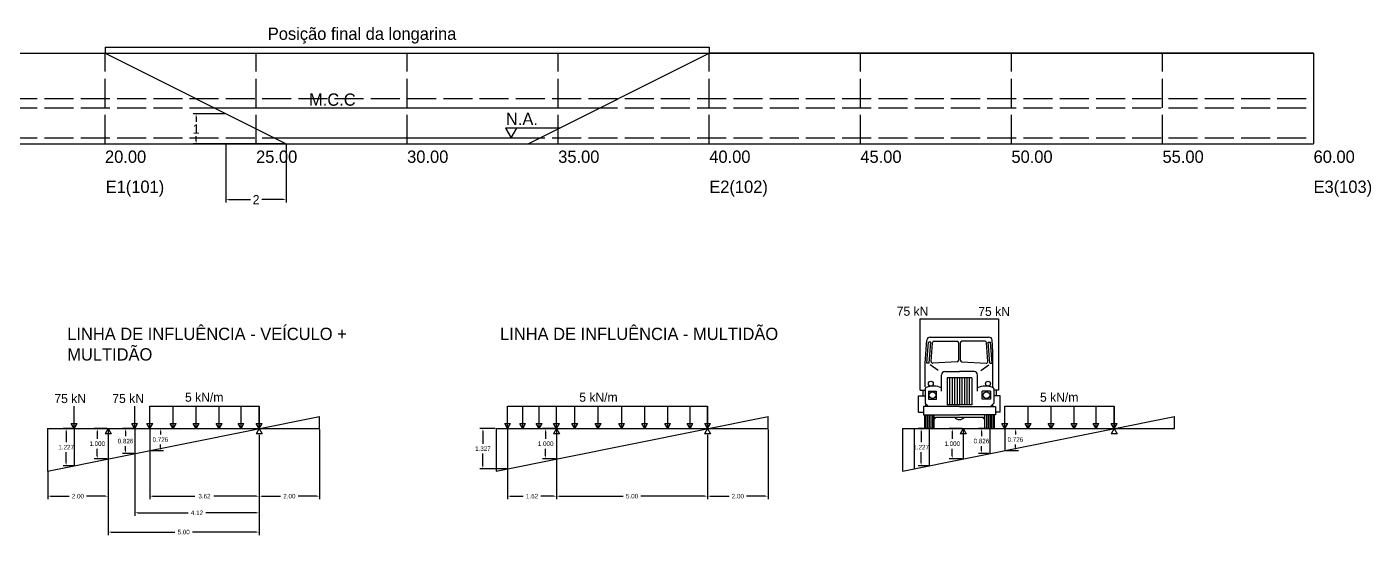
# Model space of a CAD drawing. Header units: metres. Extents: x 248.2 to 317, y 135.1 to 155.7.
# Drawn here: x 272.5 to 316.99, y 138.87 to 155.69 of the extents above; entities that cross this region are included whole.
import ezdxf

# ---------------------------------------------------------------- set-up
doc = ezdxf.new("R2010")
doc.units = ezdxf.units.M
doc.header["$LTSCALE"] = 0.001
doc.linetypes.add('ACAD_ISO02W100', pattern=[15, 12, -3])
for name, color, linetype in [('carro', 9, 'Continuous'), ('COTAS', 30, 'Continuous'), ('LI', 1, 'Continuous'), ('LINHA TRACEJADA', 8, 'ACAD_ISO02W100'), ('M.C.C', 5, 'Continuous'), ('NÍVRL D´ÁGUA', 4, 'Continuous'), ('P.F.L.', 1, 'Continuous'), ('TEXTO', 6, 'Continuous'), ('TRAÇADO', 6, 'Continuous')]:
    doc.layers.add(name, color=color, linetype=linetype)
doc.styles.add('Annotative', font='txt')
doc.dimstyles.new('Annotative', dxfattribs={"dimtxt": 0.15, "dimasz": 0.1, "dimexe": 0.1, "dimexo": 0.03, "dimgap": 0.09, "dimtad": 0, "dimtih": 1, "dimtoh": 1, "dimdec": 3, "dimzin": 0, "dimdsep": 46, "dimtxsty": 'Standard', "dimcen": 0.09, "dimadec": 0, "dimazin": 0, "dimtfac": 1, "dimtdec": 3, "dimtofl": 0, "dimtmove": 0, "dimatfit": 3, "dimfxl": 1, "dimtolj": 1, "dimtzin": 0, "dimarcsym": 1})

# ---------------------------------------------------------------- blocks, each defined once
blk = doc.blocks.new('*D5')
at = {"layer": 'COTAS', "color": 0, "lineweight": -2, "ltscale": 80, "transparency": 16777216}
for p, q in [((279.081, 151.784), (279.081, 149.872)), ((281.081, 151.784), (281.081, 149.872)), ((279.181, 149.972), (279.891, 149.972)), ((280.981, 149.972), (280.271, 149.972))]:
    blk.add_line(p, q, dxfattribs=at)
at = {"layer": 'COTAS', "color": 0, "ltscale": 80, "transparency": 16777216}
for points in [[(279.181, 149.989), (279.181, 149.956), (279.081, 149.972)], [(280.981, 149.989), (280.981, 149.956), (281.081, 149.972)]]:
    blk.add_solid(points, dxfattribs=at)
at = {"layer": 'Defpoints', "color": 0, "ltscale": 80, "transparency": 16777216}
for p in [(279.081, 151.814), (281.081, 151.814), (281.081, 149.972)]:
    blk.add_point(p, dxfattribs=at)
at = {"layer": 'COTAS', "color": 0, "ltscale": 80, "transparency": 16777216, "insert": (280.081, 149.972), "char_height": 0.3, "attachment_point": 5}
blk.add_mtext('\\A1;2', dxfattribs=at)
blk = doc.blocks.new('*D6')
at = {"layer": 'COTAS', "color": 0, "lineweight": -2, "ltscale": 80, "transparency": 16777216}
for p, q in [((279.051, 152.814), (277.996, 152.814)), ((278.096, 152.714), (278.096, 152.55)), ((281.051, 151.814), (277.996, 151.814)), ((278.096, 151.914), (278.096, 152.07))]:
    blk.add_line(p, q, dxfattribs=at)
at = {"layer": 'COTAS', "color": 0, "ltscale": 80, "transparency": 16777216}
for points in [[(278.079, 152.714), (278.112, 152.714), (278.096, 152.814)], [(278.079, 151.914), (278.112, 151.914), (278.096, 151.814)]]:
    blk.add_solid(points, dxfattribs=at)
at = {"layer": 'Defpoints', "color": 0, "ltscale": 80, "transparency": 16777216}
for p in [(279.081, 152.814), (278.096, 151.814), (281.081, 151.814)]:
    blk.add_point(p, dxfattribs=at)
at = {"layer": 'COTAS', "color": 0, "ltscale": 80, "transparency": 16777216, "insert": (278.096, 152.31), "char_height": 0.3, "attachment_point": 5}
blk.add_mtext('\\A1;1', dxfattribs=at)
blk = doc.blocks.new('*D36')
at = {"layer": 'COTAS', "color": 0, "lineweight": -2, "ltscale": 80, "transparency": 16777216}
for p, q in [((274.033, 142.397), (273.694, 142.397)), ((273.794, 142.297), (273.794, 141.948)), ((273.794, 141.27), (273.794, 141.618)), ((274.033, 141.17), (273.694, 141.17))]:
    blk.add_line(p, q, dxfattribs=at)
at = {"layer": 'COTAS', "color": 0, "ltscale": 80, "transparency": 16777216}
for points in [[(273.777, 142.297), (273.811, 142.297), (273.794, 142.397)], [(273.777, 141.27), (273.811, 141.27), (273.794, 141.17)]]:
    blk.add_solid(points, dxfattribs=at)
at = {"layer": 'Defpoints', "color": 0, "ltscale": 80, "transparency": 16777216}
for p in [(274.063, 142.397), (273.794, 141.17), (274.063, 141.17)]:
    blk.add_point(p, dxfattribs=at)
at = {"layer": 'COTAS', "color": 0, "ltscale": 80, "transparency": 16777216, "insert": (273.794, 141.783), "char_height": 0.15, "attachment_point": 5}
blk.add_mtext('\\A1;1.227', dxfattribs=at)
blk = doc.blocks.new('*D37')
at = {"layer": 'COTAS', "color": 0, "lineweight": -2, "ltscale": 80, "transparency": 16777216}
for p, q in [((276.033, 142.397), (275.661, 142.397)), ((275.761, 142.297), (275.761, 142.149)), ((276.033, 141.57), (275.661, 141.57)), ((275.761, 141.67), (275.761, 141.819))]:
    blk.add_line(p, q, dxfattribs=at)
at = {"layer": 'COTAS', "color": 0, "ltscale": 80, "transparency": 16777216}
for points in [[(275.744, 142.297), (275.777, 142.297), (275.761, 142.397)], [(275.744, 141.67), (275.777, 141.67), (275.761, 141.57)]]:
    blk.add_solid(points, dxfattribs=at)
at = {"layer": 'Defpoints', "color": 0, "ltscale": 80, "transparency": 16777216}
for p in [(276.063, 142.397), (275.761, 141.57), (276.063, 141.57)]:
    blk.add_point(p, dxfattribs=at)
at = {"layer": 'COTAS', "color": 0, "ltscale": 80, "transparency": 16777216, "insert": (275.761, 141.984), "char_height": 0.15, "attachment_point": 5}
blk.add_mtext('\\A1;0.826', dxfattribs=at)
blk = doc.blocks.new('*D38')
at = {"layer": 'COTAS', "color": 0, "lineweight": -2, "ltscale": 80, "transparency": 16777216}
for p, q in [((275.153, 142.397), (274.723, 142.397)), ((274.823, 142.297), (274.823, 142.062)), ((274.823, 141.497), (274.823, 141.732)), ((275.153, 141.397), (274.723, 141.397))]:
    blk.add_line(p, q, dxfattribs=at)
at = {"layer": 'COTAS', "color": 0, "ltscale": 80, "transparency": 16777216}
for points in [[(274.806, 142.297), (274.84, 142.297), (274.823, 142.397)], [(274.806, 141.497), (274.84, 141.497), (274.823, 141.397)]]:
    blk.add_solid(points, dxfattribs=at)
at = {"layer": 'Defpoints', "color": 0, "ltscale": 80, "transparency": 16777216}
for p in [(275.183, 142.397), (274.823, 141.397), (275.183, 141.397)]:
    blk.add_point(p, dxfattribs=at)
at = {"layer": 'COTAS', "color": 0, "ltscale": 80, "transparency": 16777216, "insert": (274.823, 141.897), "char_height": 0.15, "attachment_point": 5}
blk.add_mtext('\\A1;1.000', dxfattribs=at)
blk = doc.blocks.new('*D39')
at = {"layer": 'COTAS', "color": 0, "lineweight": -2, "ltscale": 80, "transparency": 16777216}
for p, q in [((276.593, 142.397), (277.014, 142.397)), ((276.914, 142.297), (276.914, 142.199)), ((276.593, 141.671), (277.014, 141.671)), ((276.914, 141.771), (276.914, 141.869))]:
    blk.add_line(p, q, dxfattribs=at)
at = {"layer": 'COTAS', "color": 0, "ltscale": 80, "transparency": 16777216}
for points in [[(276.897, 142.297), (276.93, 142.297), (276.914, 142.397)], [(276.897, 141.771), (276.93, 141.771), (276.914, 141.671)]]:
    blk.add_solid(points, dxfattribs=at)
at = {"layer": 'Defpoints', "color": 0, "ltscale": 80, "transparency": 16777216}
for p in [(276.563, 142.397), (276.563, 141.671), (276.914, 141.671)]:
    blk.add_point(p, dxfattribs=at)
at = {"layer": 'COTAS', "color": 0, "ltscale": 80, "transparency": 16777216, "insert": (276.914, 142.034), "char_height": 0.15, "attachment_point": 5}
blk.add_mtext('\\A1;0.726', dxfattribs=at)
blk = doc.blocks.new('*D40')
at = {"layer": 'COTAS', "color": 0, "lineweight": -2, "ltscale": 80, "transparency": 16777216}
for p, q in [((289.995, 142.397), (289.565, 142.397)), ((289.665, 142.297), (289.665, 142.062)), ((289.665, 141.497), (289.665, 141.732)), ((289.995, 141.397), (289.565, 141.397))]:
    blk.add_line(p, q, dxfattribs=at)
at = {"layer": 'COTAS', "color": 0, "ltscale": 80, "transparency": 16777216}
for points in [[(289.649, 142.297), (289.682, 142.297), (289.665, 142.397)], [(289.649, 141.497), (289.682, 141.497), (289.665, 141.397)]]:
    blk.add_solid(points, dxfattribs=at)
at = {"layer": 'Defpoints', "color": 0, "ltscale": 80, "transparency": 16777216}
for p in [(290.025, 142.397), (289.665, 141.397), (290.025, 141.397)]:
    blk.add_point(p, dxfattribs=at)
at = {"layer": 'COTAS', "color": 0, "ltscale": 80, "transparency": 16777216, "insert": (289.665, 141.897), "char_height": 0.15, "attachment_point": 5}
blk.add_mtext('\\A1;1.000', dxfattribs=at)
blk = doc.blocks.new('*D41')
at = {"layer": 'COTAS', "color": 0, "lineweight": -2, "ltscale": 80, "transparency": 16777216}
for p, q in [((287.995, 142.397), (287.488, 142.397)), ((287.588, 142.297), (287.588, 141.898)), ((287.588, 141.17), (287.588, 141.568)), ((288.375, 141.07), (287.488, 141.07))]:
    blk.add_line(p, q, dxfattribs=at)
at = {"layer": 'COTAS', "color": 0, "ltscale": 80, "transparency": 16777216}
for points in [[(287.571, 142.297), (287.605, 142.297), (287.588, 142.397)], [(287.571, 141.17), (287.605, 141.17), (287.588, 141.07)]]:
    blk.add_solid(points, dxfattribs=at)
at = {"layer": 'Defpoints', "color": 0, "ltscale": 80, "transparency": 16777216}
for p in [(288.025, 142.397), (287.588, 141.07), (288.405, 141.07)]:
    blk.add_point(p, dxfattribs=at)
at = {"layer": 'COTAS', "color": 0, "ltscale": 80, "transparency": 16777216, "insert": (287.588, 141.733), "char_height": 0.15, "attachment_point": 5}
blk.add_mtext('\\A1;1.327', dxfattribs=at)
blk = doc.blocks.new('*D42')
at = {"layer": 'COTAS', "color": 0, "lineweight": -2, "ltscale": 80, "transparency": 16777216}
for p, q in [((302.331, 142.397), (301.992, 142.397)), ((302.092, 142.297), (302.092, 141.948)), ((302.092, 141.27), (302.092, 141.618)), ((302.331, 141.17), (301.992, 141.17))]:
    blk.add_line(p, q, dxfattribs=at)
at = {"layer": 'COTAS', "color": 0, "ltscale": 80, "transparency": 16777216}
for points in [[(302.075, 142.297), (302.108, 142.297), (302.092, 142.397)], [(302.075, 141.27), (302.108, 141.27), (302.092, 141.17)]]:
    blk.add_solid(points, dxfattribs=at)
at = {"layer": 'Defpoints', "color": 0, "ltscale": 80, "transparency": 16777216}
for p in [(302.361, 142.397), (302.092, 141.17), (302.361, 141.17)]:
    blk.add_point(p, dxfattribs=at)
at = {"layer": 'COTAS', "color": 0, "ltscale": 80, "transparency": 16777216, "insert": (302.092, 141.783), "char_height": 0.15, "attachment_point": 5}
blk.add_mtext('\\A1;1.227', dxfattribs=at)
blk = doc.blocks.new('*D43')
at = {"layer": 'COTAS', "color": 0, "lineweight": -2, "ltscale": 80, "transparency": 16777216}
for p, q in [((304.331, 142.397), (303.987, 142.397)), ((304.087, 142.297), (304.087, 142.149)), ((304.331, 141.57), (303.987, 141.57)), ((304.087, 141.67), (304.087, 141.819))]:
    blk.add_line(p, q, dxfattribs=at)
at = {"layer": 'COTAS', "color": 0, "ltscale": 80, "transparency": 16777216}
for points in [[(304.071, 142.297), (304.104, 142.297), (304.087, 142.397)], [(304.071, 141.67), (304.104, 141.67), (304.087, 141.57)]]:
    blk.add_solid(points, dxfattribs=at)
at = {"layer": 'Defpoints', "color": 0, "ltscale": 80, "transparency": 16777216}
for p in [(304.361, 142.397), (304.087, 141.57), (304.361, 141.57)]:
    blk.add_point(p, dxfattribs=at)
at = {"layer": 'COTAS', "color": 0, "ltscale": 80, "transparency": 16777216, "insert": (304.087, 141.984), "char_height": 0.15, "attachment_point": 5}
blk.add_mtext('\\A1;0.826', dxfattribs=at)
blk = doc.blocks.new('*D44')
at = {"layer": 'COTAS', "color": 0, "lineweight": -2, "ltscale": 80, "transparency": 16777216}
for p, q in [((303.451, 142.397), (303.021, 142.397)), ((303.121, 142.297), (303.121, 142.062)), ((303.121, 141.497), (303.121, 141.732)), ((303.451, 141.397), (303.021, 141.397))]:
    blk.add_line(p, q, dxfattribs=at)
at = {"layer": 'COTAS', "color": 0, "ltscale": 80, "transparency": 16777216}
for points in [[(303.104, 142.297), (303.137, 142.297), (303.121, 142.397)], [(303.104, 141.497), (303.137, 141.497), (303.121, 141.397)]]:
    blk.add_solid(points, dxfattribs=at)
at = {"layer": 'Defpoints', "color": 0, "ltscale": 80, "transparency": 16777216}
for p in [(303.481, 142.397), (303.121, 141.397), (303.481, 141.397)]:
    blk.add_point(p, dxfattribs=at)
at = {"layer": 'COTAS', "color": 0, "ltscale": 80, "transparency": 16777216, "insert": (303.121, 141.897), "char_height": 0.15, "attachment_point": 5}
blk.add_mtext('\\A1;1.000', dxfattribs=at)
blk = doc.blocks.new('*D45')
at = {"layer": 'COTAS', "color": 0, "lineweight": -2, "ltscale": 80, "transparency": 16777216}
for p, q in [((304.891, 142.397), (305.312, 142.397)), ((305.212, 142.297), (305.212, 142.199)), ((304.891, 141.671), (305.312, 141.671)), ((305.212, 141.771), (305.212, 141.869))]:
    blk.add_line(p, q, dxfattribs=at)
at = {"layer": 'COTAS', "color": 0, "ltscale": 80, "transparency": 16777216}
for points in [[(305.195, 142.297), (305.228, 142.297), (305.212, 142.397)], [(305.195, 141.771), (305.228, 141.771), (305.212, 141.671)]]:
    blk.add_solid(points, dxfattribs=at)
at = {"layer": 'Defpoints', "color": 0, "ltscale": 80, "transparency": 16777216}
for p in [(304.861, 142.397), (304.861, 141.671), (305.212, 141.671)]:
    blk.add_point(p, dxfattribs=at)
at = {"layer": 'COTAS', "color": 0, "ltscale": 80, "transparency": 16777216, "insert": (305.212, 142.034), "char_height": 0.15, "attachment_point": 5}
blk.add_mtext('\\A1;0.726', dxfattribs=at)
blk = doc.blocks.new('*D46')
at = {"layer": 'COTAS', "color": 0, "lineweight": -2, "ltscale": 80, "transparency": 16777216}
for p, q in [((275.183, 141.367), (275.183, 140.061)), ((273.183, 140.963), (273.183, 140.061)), ((273.283, 140.161), (273.893, 140.161)), ((275.083, 140.161), (274.473, 140.161))]:
    blk.add_line(p, q, dxfattribs=at)
at = {"layer": 'COTAS', "color": 0, "ltscale": 80, "transparency": 16777216}
for points in [[(273.283, 140.178), (273.283, 140.144), (273.183, 140.161)], [(275.083, 140.178), (275.083, 140.144), (275.183, 140.161)]]:
    blk.add_solid(points, dxfattribs=at)
at = {"layer": 'Defpoints', "color": 0, "ltscale": 80, "transparency": 16777216}
for p in [(275.183, 141.397), (273.183, 140.993), (275.183, 140.161)]:
    blk.add_point(p, dxfattribs=at)
at = {"layer": 'COTAS', "color": 0, "ltscale": 80, "transparency": 16777216, "insert": (274.183, 140.161), "char_height": 0.15, "attachment_point": 5}
blk.add_mtext('\\A1;2.00', dxfattribs=at)
blk = doc.blocks.new('*D47')
at = {"layer": 'COTAS', "color": 0, "lineweight": -2, "ltscale": 80, "transparency": 16777216}
for p, q in [((280.183, 142.194), (280.183, 140.061)), ((276.563, 141.641), (276.563, 140.061)), ((276.663, 140.161), (278.058, 140.161)), ((280.083, 140.161), (278.688, 140.161))]:
    blk.add_line(p, q, dxfattribs=at)
at = {"layer": 'COTAS', "color": 0, "ltscale": 80, "transparency": 16777216}
for points in [[(276.663, 140.178), (276.663, 140.144), (276.563, 140.161)], [(280.083, 140.178), (280.083, 140.144), (280.183, 140.161)]]:
    blk.add_solid(points, dxfattribs=at)
at = {"layer": 'Defpoints', "color": 0, "ltscale": 80, "transparency": 16777216}
for p in [(280.183, 142.224), (276.563, 141.671), (280.183, 140.161)]:
    blk.add_point(p, dxfattribs=at)
at = {"layer": 'COTAS', "color": 0, "ltscale": 80, "transparency": 16777216, "insert": (278.373, 140.161), "char_height": 0.15, "attachment_point": 5}
blk.add_mtext('\\A1;3.62', dxfattribs=at)
blk = doc.blocks.new('*D48')
at = {"layer": 'COTAS', "color": 0, "lineweight": -2, "ltscale": 80, "transparency": 16777216}
for p, q in [((280.183, 142.194), (280.183, 140.061)), ((282.183, 142.367), (282.183, 140.061)), ((280.283, 140.161), (280.893, 140.161)), ((282.083, 140.161), (281.473, 140.161))]:
    blk.add_line(p, q, dxfattribs=at)
at = {"layer": 'COTAS', "color": 0, "ltscale": 80, "transparency": 16777216}
for points in [[(280.283, 140.178), (280.283, 140.144), (280.183, 140.161)], [(282.083, 140.178), (282.083, 140.144), (282.183, 140.161)]]:
    blk.add_solid(points, dxfattribs=at)
at = {"layer": 'Defpoints', "color": 0, "ltscale": 80, "transparency": 16777216}
for p in [(282.183, 142.397), (280.183, 142.224), (282.183, 140.161)]:
    blk.add_point(p, dxfattribs=at)
at = {"layer": 'COTAS', "color": 0, "ltscale": 80, "transparency": 16777216, "insert": (281.183, 140.161), "char_height": 0.15, "attachment_point": 5}
blk.add_mtext('\\A1;2.00', dxfattribs=at)
blk = doc.blocks.new('*D49')
at = {"layer": 'COTAS', "color": 0, "lineweight": -2, "ltscale": 80, "transparency": 16777216}
for p, q in [((288.405, 141.04), (288.405, 140.061)), ((290.025, 141.367), (290.025, 140.061)), ((288.505, 140.161), (288.925, 140.161)), ((289.925, 140.161), (289.505, 140.161))]:
    blk.add_line(p, q, dxfattribs=at)
at = {"layer": 'COTAS', "color": 0, "ltscale": 80, "transparency": 16777216}
for points in [[(288.505, 140.178), (288.505, 140.144), (288.405, 140.161)], [(289.925, 140.178), (289.925, 140.144), (290.025, 140.161)]]:
    blk.add_solid(points, dxfattribs=at)
at = {"layer": 'Defpoints', "color": 0, "ltscale": 80, "transparency": 16777216}
for p in [(288.405, 141.07), (290.025, 141.397), (290.025, 140.161)]:
    blk.add_point(p, dxfattribs=at)
at = {"layer": 'COTAS', "color": 0, "ltscale": 80, "transparency": 16777216, "insert": (289.215, 140.161), "char_height": 0.15, "attachment_point": 5}
blk.add_mtext('\\A1;1.62', dxfattribs=at)
blk = doc.blocks.new('*D50')
at = {"layer": 'COTAS', "color": 0, "lineweight": -2, "ltscale": 80, "transparency": 16777216}
for p, q in [((295.025, 142.194), (295.025, 140.061)), ((290.025, 141.367), (290.025, 140.061)), ((290.125, 140.161), (292.235, 140.161)), ((294.925, 140.161), (292.815, 140.161))]:
    blk.add_line(p, q, dxfattribs=at)
at = {"layer": 'COTAS', "color": 0, "ltscale": 80, "transparency": 16777216}
for points in [[(290.125, 140.178), (290.125, 140.144), (290.025, 140.161)], [(294.925, 140.178), (294.925, 140.144), (295.025, 140.161)]]:
    blk.add_solid(points, dxfattribs=at)
at = {"layer": 'Defpoints', "color": 0, "ltscale": 80, "transparency": 16777216}
for p in [(295.025, 142.224), (290.025, 141.397), (295.025, 140.161)]:
    blk.add_point(p, dxfattribs=at)
at = {"layer": 'COTAS', "color": 0, "ltscale": 80, "transparency": 16777216, "insert": (292.525, 140.161), "char_height": 0.15, "attachment_point": 5}
blk.add_mtext('\\A1;5.00', dxfattribs=at)
blk = doc.blocks.new('*D51')
at = {"layer": 'COTAS', "color": 0, "lineweight": -2, "ltscale": 80, "transparency": 16777216}
for p, q in [((295.025, 142.194), (295.025, 140.061)), ((297.025, 142.367), (297.025, 140.061)), ((295.125, 140.161), (295.735, 140.161)), ((296.925, 140.161), (296.315, 140.161))]:
    blk.add_line(p, q, dxfattribs=at)
at = {"layer": 'COTAS', "color": 0, "ltscale": 80, "transparency": 16777216}
for points in [[(295.125, 140.178), (295.125, 140.144), (295.025, 140.161)], [(296.925, 140.178), (296.925, 140.144), (297.025, 140.161)]]:
    blk.add_solid(points, dxfattribs=at)
at = {"layer": 'Defpoints', "color": 0, "ltscale": 80, "transparency": 16777216}
for p in [(297.025, 142.397), (295.025, 142.224), (297.025, 140.161)]:
    blk.add_point(p, dxfattribs=at)
at = {"layer": 'COTAS', "color": 0, "ltscale": 80, "transparency": 16777216, "insert": (296.025, 140.161), "char_height": 0.15, "attachment_point": 5}
blk.add_mtext('\\A1;2.00', dxfattribs=at)
blk = doc.blocks.new('*D52')
at = {"layer": 'COTAS', "color": 0, "lineweight": -2, "ltscale": 80, "transparency": 16777216}
for p, q in [((276.063, 142.367), (276.063, 139.512)), ((280.183, 142.194), (280.183, 139.512)), ((276.163, 139.612), (277.833, 139.612)), ((280.083, 139.612), (278.413, 139.612))]:
    blk.add_line(p, q, dxfattribs=at)
at = {"layer": 'COTAS', "color": 0, "ltscale": 80, "transparency": 16777216}
for points in [[(276.163, 139.628), (276.163, 139.595), (276.063, 139.612)], [(280.083, 139.628), (280.083, 139.595), (280.183, 139.612)]]:
    blk.add_solid(points, dxfattribs=at)
at = {"layer": 'Defpoints', "color": 0, "ltscale": 80, "transparency": 16777216}
for p in [(276.063, 142.397), (280.183, 142.224), (276.063, 139.612)]:
    blk.add_point(p, dxfattribs=at)
at = {"layer": 'COTAS', "color": 0, "ltscale": 80, "transparency": 16777216, "insert": (278.123, 139.612), "char_height": 0.15, "attachment_point": 5}
blk.add_mtext('\\A1;4.12', dxfattribs=at)
blk = doc.blocks.new('*D53')
at = {"layer": 'COTAS', "color": 0, "lineweight": -2, "ltscale": 80, "transparency": 16777216}
for p, q in [((275.183, 142.194), (275.183, 138.873)), ((280.183, 142.194), (280.183, 138.873)), ((275.283, 138.973), (277.393, 138.973)), ((280.083, 138.973), (277.973, 138.973))]:
    blk.add_line(p, q, dxfattribs=at)
at = {"layer": 'COTAS', "color": 0, "ltscale": 80, "transparency": 16777216}
for points in [[(275.283, 138.99), (275.283, 138.956), (275.183, 138.973)], [(280.083, 138.99), (280.083, 138.956), (280.183, 138.973)]]:
    blk.add_solid(points, dxfattribs=at)
at = {"layer": 'Defpoints', "color": 0, "ltscale": 80, "transparency": 16777216}
for p in [(275.183, 142.224), (280.183, 142.224), (275.183, 138.973)]:
    blk.add_point(p, dxfattribs=at)
at = {"layer": 'COTAS', "color": 0, "ltscale": 80, "transparency": 16777216, "insert": (277.683, 138.973), "char_height": 0.15, "attachment_point": 5}
blk.add_mtext('\\A1;5.00', dxfattribs=at)

msp = doc.modelspace()

# ---------------------------------------------------------------- linework, layer by layer
for p, q in [((255.0806, 154.8137), (315.0806, 154.8137)), ((315.0806, 154.8137), (315.0806, 151.8137)), ((255.0806, 151.8137), (315.0806, 151.8137))]:
    msp.add_line(p, q)
at = {"ltscale": 80}
for p, q in [((274.0629, 142.3968), (274.0629, 143.1346)), ((276.0629, 142.3968), (276.0629, 143.1346)), ((276.5629, 143.1346), (280.1829, 143.1346)), ((276.5629, 142.3968), (276.5629, 143.1346)), ((277.3388, 142.3968), (277.3388, 143.1346)), ((278.0996, 142.3968), (278.0996, 143.1346)), ((278.8571, 142.3968), (278.8571, 143.1346)), ((279.5827, 142.3968), (279.5827, 143.1346)), ((280.1829, 142.3968), (280.1829, 143.1346)), ((288.4053, 143.1346), (295.0253, 143.1346)), ((288.4053, 142.3968), (288.4053, 143.1346)), ((288.9053, 142.3968), (288.9053, 143.1346)), ((289.4491, 142.3968), (289.4491, 143.1346)), ((290.0253, 142.3968), (290.0253, 143.1346)), ((290.6318, 142.3968), (290.6318, 143.1346)), ((291.4053, 142.3968), (291.4053, 143.1346)), ((292.1812, 142.3968), (292.1812, 143.1346)), ((292.942, 142.3968), (292.942, 143.1346)), ((293.705, 142.3968), (293.705, 143.1346)), ((294.444, 142.3968), (294.444, 143.1346)), ((295.0253, 142.3968), (295.0253, 143.1346)), ((304.8608, 143.1346), (308.4808, 143.1346)), ((304.8608, 142.3968), (304.8608, 143.1346)), ((305.6367, 142.3968), (305.6367, 143.1346)), ((306.3974, 142.3968), (306.3974, 143.1346)), ((307.155, 142.3968), (307.155, 143.1346)), ((307.8806, 142.3968), (307.8806, 143.1346)), ((308.4808, 142.3968), (308.4808, 143.1346)), ((274.0629, 142.3968), (273.966, 142.5646)), ((273.966, 142.5646), (274.1598, 142.5646)), ((274.0629, 142.3968), (274.1598, 142.5646)), ((276.0629, 142.3968), (275.966, 142.5646)), ((275.966, 142.5646), (276.1598, 142.5646)), ((276.0629, 142.3968), (276.1598, 142.5646)), ((276.5629, 142.3968), (276.466, 142.5646)), ((276.466, 142.5646), (276.6598, 142.5646)), ((276.5629, 142.3968), (276.6598, 142.5646)), ((277.3388, 142.3968), (277.2419, 142.5646)), ((277.2419, 142.5646), (277.4357, 142.5646)), ((277.3388, 142.3968), (277.4357, 142.5646)), ((278.0996, 142.3968), (278.0027, 142.5646)), ((278.0027, 142.5646), (278.1965, 142.5646)), ((278.0996, 142.3968), (278.1965, 142.5646)), ((278.8571, 142.3968), (278.7602, 142.5646)), ((278.7602, 142.5646), (278.954, 142.5646)), ((278.8571, 142.3968), (278.954, 142.5646)), ((279.5827, 142.3968), (279.4859, 142.5646)), ((279.4859, 142.5646), (279.6796, 142.5646)), ((279.5827, 142.3968), (279.6796, 142.5646)), ((280.1829, 142.3968), (280.086, 142.5646)), ((280.086, 142.5646), (280.2798, 142.5646)), ((280.1829, 142.3968), (280.2798, 142.5646)), ((288.4053, 142.3968), (288.3084, 142.5646)), ((288.3084, 142.5646), (288.5022, 142.5646)), ((288.4053, 142.3968), (288.5022, 142.5646)), ((288.9053, 142.3968), (288.8084, 142.5646)), ((288.8084, 142.5646), (289.0022, 142.5646)), ((288.9053, 142.3968), (289.0022, 142.5646)), ((289.4491, 142.3968), (289.3522, 142.5646)), ((289.3522, 142.5646), (289.546, 142.5646)), ((289.4491, 142.3968), (289.546, 142.5646)), ((290.0253, 142.3968), (289.9284, 142.5646)), ((289.9284, 142.5646), (290.1222, 142.5646)), ((290.0253, 142.3968), (290.1222, 142.5646)), ((290.6318, 142.3968), (290.5349, 142.5646)), ((290.5349, 142.5646), (290.7287, 142.5646)), ((290.6318, 142.3968), (290.7287, 142.5646)), ((291.4053, 142.3968), (291.3084, 142.5646)), ((291.3084, 142.5646), (291.5022, 142.5646)), ((291.4053, 142.3968), (291.5022, 142.5646)), ((292.1812, 142.3968), (292.0843, 142.5646)), ((292.0843, 142.5646), (292.2781, 142.5646)), ((292.1812, 142.3968), (292.2781, 142.5646)), ((292.942, 142.3968), (292.8451, 142.5646)), ((292.8451, 142.5646), (293.0389, 142.5646)), ((292.942, 142.3968), (293.0389, 142.5646)), ((293.705, 142.3968), (293.6081, 142.5646)), ((293.6081, 142.5646), (293.8019, 142.5646)), ((293.705, 142.3968), (293.8019, 142.5646)), ((294.444, 142.3968), (294.3472, 142.5646)), ((294.3472, 142.5646), (294.5409, 142.5646)), ((294.444, 142.3968), (294.5409, 142.5646)), ((295.0253, 142.3968), (294.9284, 142.5646)), ((294.9284, 142.5646), (295.1222, 142.5646)), ((295.0253, 142.3968), (295.1222, 142.5646)), ((304.8608, 142.3968), (304.7639, 142.5646)), ((304.7639, 142.5646), (304.9577, 142.5646)), ((304.8608, 142.3968), (304.9577, 142.5646)), ((305.6367, 142.3968), (305.5398, 142.5646)), ((305.5398, 142.5646), (305.7336, 142.5646)), ((305.6367, 142.3968), (305.7336, 142.5646)), ((306.3974, 142.3968), (306.3005, 142.5646)), ((306.3005, 142.5646), (306.4943, 142.5646)), ((306.3974, 142.3968), (306.4943, 142.5646)), ((307.155, 142.3968), (307.0581, 142.5646)), ((307.0581, 142.5646), (307.2519, 142.5646)), ((307.155, 142.3968), (307.2519, 142.5646)), ((307.8806, 142.3968), (307.7837, 142.5646)), ((307.7837, 142.5646), (307.9775, 142.5646)), ((307.8806, 142.3968), (307.9775, 142.5646)), ((308.4808, 142.3968), (308.3839, 142.5646)), ((308.3839, 142.5646), (308.5777, 142.5646)), ((308.4808, 142.3968), (308.5777, 142.5646))]:
    msp.add_line(p, q, dxfattribs=at)
at = {"layer": 'carro'}
for p, q in [((302.0635, 146.0322), (304.6579, 146.0322)), ((302.0635, 143.667), (302.0635, 146.0322)), ((304.6579, 146.0322), (304.6579, 143.667)), ((302.2256, 144.5607), (302.2801, 145.3232)), ((302.2797, 144.5588), (302.3337, 145.2614)), ((302.4148, 145.2614), (302.3337, 145.2614)), ((302.3608, 144.5588), (302.4148, 145.2614)), ((302.3879, 145.4236), (304.3334, 145.4236)), ((302.4194, 144.6204), (302.4652, 145.2384)), ((302.5191, 145.2885), (303.2796, 145.2885)), ((303.3337, 145.2344), (303.3337, 144.6638)), ((303.3877, 145.2344), (303.3877, 144.6638)), ((304.2023, 145.2885), (303.4418, 145.2885)), ((304.302, 144.6204), (304.2562, 145.2384)), ((304.3065, 145.2614), (304.3876, 145.2614)), ((304.3606, 144.5588), (304.3065, 145.2614)), ((304.4417, 144.5588), (304.3876, 145.2614)), ((304.4687, 144.9391), (304.4413, 145.3232)), ((303.2828, 144.6099), (302.4764, 144.5624)), ((303.4386, 144.6099), (304.2449, 144.5624)), ((304.4687, 143.7751), (304.4687, 144.9391)), ((302.2256, 143.7751), (302.2256, 144.5607)), ((302.3608, 144.5588), (302.2797, 144.5588)), ((302.658, 144.3156), (302.3878, 144.5047)), ((302.7661, 143.64), (302.7661, 144.1804)), ((302.8742, 144.2885), (303.3607, 144.2885)), ((303.8471, 144.2885), (303.3607, 144.2885)), ((303.9552, 143.64), (303.9552, 144.1804)), ((304.0633, 144.3156), (304.3336, 144.5047)), ((304.3606, 144.5588), (304.4417, 144.5588)), ((302.2256, 143.7097), (302.2256, 143.2346)), ((303.766, 144.0723), (302.9553, 144.0723)), ((302.9553, 144.0723), (302.9553, 143.1805)), ((303.0364, 144.0723), (303.0364, 143.1805)), ((303.1175, 144.0723), (303.1175, 143.1805)), ((303.1985, 144.0723), (303.1985, 143.1805)), ((303.2796, 144.0723), (303.2796, 143.1805)), ((303.3607, 144.0723), (303.3607, 143.1805)), ((303.4418, 144.0723), (303.4418, 143.1805)), ((303.5228, 144.0723), (303.5228, 143.1805)), ((303.6039, 144.0723), (303.6039, 143.1805)), ((303.685, 144.0723), (303.685, 143.1805)), ((303.766, 144.0723), (303.766, 143.1805)), ((304.4957, 143.7097), (304.4957, 143.2346)), ((302.0094, 143.4778), (302.2256, 143.4778)), ((302.0094, 142.9373), (302.0094, 143.4778)), ((302.0635, 143.667), (302.2256, 143.667)), ((302.1446, 143.667), (302.1446, 143.4778)), ((302.3337, 143.64), (302.604, 143.64)), ((302.3337, 143.64), (302.3337, 143.3697)), ((302.3337, 143.3697), (302.604, 143.3697)), ((302.604, 143.3697), (302.604, 143.64)), ((304.1174, 143.3697), (304.1174, 143.64)), ((304.3876, 143.64), (304.1174, 143.64)), ((304.3876, 143.3697), (304.1174, 143.3697)), ((304.3876, 143.64), (304.3876, 143.3697)), ((304.6579, 143.667), (304.4957, 143.667)), ((304.7119, 143.4778), (304.4957, 143.4778)), ((304.5768, 143.667), (304.5768, 143.4778)), ((304.7119, 142.9373), (304.7119, 143.4778)), ((302.0094, 142.9373), (302.1716, 142.9373)), ((303.3607, 143.1265), (302.1716, 143.1265)), ((302.1716, 143.1265), (302.1716, 142.8562)), ((302.1716, 142.8562), (303.3607, 142.8562)), ((302.1982, 142.8562), (302.1982, 142.3968)), ((302.3337, 143.1265), (302.2256, 143.2346)), ((302.2527, 143.1265), (302.2527, 143.1957)), ((302.2527, 142.8292), (302.2527, 142.4238)), ((302.3067, 142.8292), (302.3067, 142.4238)), ((302.3608, 142.8292), (302.3608, 142.4238)), ((302.4148, 142.8292), (302.4148, 142.4238)), ((302.4689, 142.8292), (302.4689, 142.4238)), ((302.5229, 142.3968), (302.5229, 142.8562)), ((303.766, 143.1805), (302.9553, 143.1805)), ((303.3607, 143.1265), (304.5498, 143.1265)), ((304.5498, 142.8562), (303.3607, 142.8562)), ((304.2519, 142.8283), (304.2519, 142.423)), ((304.3063, 142.8283), (304.3063, 142.423)), ((304.3608, 142.8283), (304.3608, 142.423)), ((304.3876, 143.1265), (304.4957, 143.2346)), ((304.4148, 142.8283), (304.4148, 142.423)), ((304.4687, 143.1265), (304.4687, 143.1957)), ((304.4689, 142.8283), (304.4689, 142.423)), ((304.5498, 143.1265), (304.5498, 142.8562)), ((304.7119, 142.9373), (304.5498, 142.9373)), ((304.6579, 142.9373), (304.5498, 142.9373)), ((302.5229, 142.6941), (302.577, 142.7752)), ((302.577, 142.7752), (304.1444, 142.7752)), ((304.1984, 142.6941), (304.1444, 142.7752))]:
    msp.add_line(p, q, dxfattribs=at)
at = {"layer": 'carro', "ltscale": 80}
for p, q in [((304.1984, 142.3968), (304.1984, 142.8562)), ((304.5231, 142.3968), (304.5231, 142.8562)), ((302.5229, 142.3968), (302.1982, 142.3968)), ((302.2527, 142.3968), (302.5229, 142.3968)), ((304.1984, 142.3968), (304.5231, 142.3968))]:
    msp.add_line(p, q, dxfattribs=at)
at = {"layer": 'carro'}
for centre, radius in [((302.4148, 143.8832), 0.0811), ((304.3065, 143.8832), 0.0811), ((302.4689, 143.5048), 0.1081), ((304.2525, 143.5048), 0.1081)]:
    msp.add_circle(centre, radius, dxfattribs=at)
for centre, radius, start, end in [((302.3879, 145.3155), 0.1081, 90, 175.91438), ((302.5191, 145.2344), 0.054, 90, 175.76361), ((303.2796, 145.2344), 0.054, 0, 90), ((303.4418, 145.2344), 0.054, 90, 180), ((304.2023, 145.2344), 0.054, 4.23639, 90), ((304.3334, 145.3155), 0.1081, 4.08562, 90), ((302.4733, 144.6164), 0.054, 175.76361, 273.36646), ((303.2796, 144.6638), 0.054, 273.36646, 0), ((303.4418, 144.6638), 0.054, 180, 266.63354), ((304.2481, 144.6164), 0.054, 266.63354, 4.23639), ((302.8742, 144.1804), 0.1081, 90, 180), ((303.8471, 144.1804), 0.1081, 0, 90), ((302.2797, 143.7097), 0.054, 107.96949, 180), ((302.4978, 143.1109), 0.6914, 67.16365, 109.85324), ((304.2235, 143.1109), 0.6914, 70.14676, 112.83635), ((304.4417, 143.7097), 0.054, 0, 72.03051), ((303.3607, 142.9103), 0.2162, 218.68219, 321.31781)]:
    msp.add_arc(centre, radius, start, end, dxfattribs=at)
at = {"layer": 'COTAS', "ltscale": 80}
msp.add_line((279.0806, 151.8137), (281.0806, 151.8137), dxfattribs=at)
at = {"layer": 'LI', "ltscale": 80}
for p, q in [((276.5629, 142.3968), (276.5629, 143.1346)), ((280.1829, 143.1346), (280.1829, 142.3968)), ((291.4053, 142.3968), (291.4053, 143.1346)), ((295.0253, 143.1346), (295.0253, 142.3968)), ((304.8608, 142.3968), (304.8608, 143.1346)), ((308.4808, 143.1346), (308.4808, 142.3968)), ((273.1829, 140.9934), (282.1829, 142.7968)), ((273.1829, 142.3968), (275.1829, 142.3968)), ((273.1829, 142.3968), (274.0629, 142.3968)), ((273.1829, 142.3968), (273.1829, 140.9934)), ((273.1829, 142.3968), (273.5629, 142.3968)), ((274.0629, 142.3968), (276.0629, 142.3968)), ((274.0629, 142.3968), (274.0629, 141.1697)), ((275.1829, 142.3968), (275.0829, 142.2236)), ((275.1829, 142.3968), (280.1829, 142.3968)), ((275.1829, 142.3968), (275.2829, 142.2236)), ((275.1829, 142.3968), (275.1829, 141.3968)), ((276.0629, 142.3968), (276.5629, 142.3968)), ((276.0629, 142.3968), (276.0629, 141.5705)), ((276.5629, 142.3968), (276.5629, 141.6707)), ((280.1829, 142.3968), (280.0829, 142.2236)), ((280.1829, 142.3968), (282.1829, 142.3968)), ((280.1829, 142.3968), (280.2829, 142.2236)), ((282.1829, 142.3968), (282.1829, 142.7968)), ((288.0253, 140.9934), (297.0253, 142.7968)), ((288.0253, 142.3968), (290.0253, 142.3968)), ((288.0253, 142.3968), (288.9053, 142.3968)), ((288.0253, 142.3968), (288.0253, 140.9934)), ((288.0253, 142.3968), (288.4053, 142.3968)), ((288.4053, 142.3968), (288.4053, 141.0695)), ((288.9053, 142.3968), (290.9053, 142.3968)), ((290.0253, 142.3968), (289.9253, 142.2236)), ((290.0253, 142.3968), (295.0253, 142.3968)), ((290.0253, 142.3968), (290.1253, 142.2236)), ((290.0253, 142.3968), (290.0253, 141.3968)), ((290.9053, 142.3968), (291.4053, 142.3968)), ((295.0253, 142.3968), (294.9253, 142.2236)), ((295.0253, 142.3968), (297.0253, 142.3968)), ((295.0253, 142.3968), (295.1253, 142.2236)), ((297.0253, 142.3968), (297.0253, 142.7968)), ((301.4808, 140.9934), (310.4808, 142.7968)), ((301.4808, 142.3968), (303.4808, 142.3968)), ((301.4808, 142.3968), (302.3608, 142.3968)), ((301.4808, 142.3968), (301.4808, 140.9934)), ((301.4808, 142.3968), (301.8608, 142.3968)), ((301.8608, 142.3968), (301.8608, 141.0695)), ((302.3608, 142.3968), (304.3608, 142.3968)), ((302.3608, 142.3968), (302.3608, 141.1697)), ((303.4808, 142.3968), (303.3808, 142.2236)), ((303.4808, 142.3968), (308.4808, 142.3968)), ((303.4808, 142.3968), (303.5808, 142.2236)), ((303.4808, 142.3968), (303.4808, 141.3968)), ((304.3608, 142.3968), (304.8608, 142.3968)), ((304.3608, 142.3968), (304.3608, 141.5705)), ((304.8608, 142.3968), (304.8608, 141.6707)), ((308.4808, 142.3968), (308.3808, 142.2236)), ((308.4808, 142.3968), (310.4808, 142.3968)), ((308.4808, 142.3968), (308.5808, 142.2236)), ((310.4808, 142.3968), (310.4808, 142.7968)), ((275.2829, 142.2236), (275.0829, 142.2236)), ((280.2829, 142.2236), (280.0829, 142.2236)), ((290.1253, 142.2236), (289.9253, 142.2236)), ((295.1253, 142.2236), (294.9253, 142.2236)), ((303.5808, 142.2236), (303.3808, 142.2236)), ((308.5808, 142.2236), (308.3808, 142.2236))]:
    msp.add_line(p, q, dxfattribs=at)
at = {"layer": 'LINHA TRACEJADA', "linetype": 'ACAD_ISO02W100', "ltscale": 80}
for p, q in [((275.0806, 151.8137), (275.0806, 154.8137)), ((280.0806, 151.8137), (280.0806, 154.8137)), ((285.0806, 151.8137), (285.0806, 154.8137)), ((290.0806, 151.8137), (290.0806, 154.8137)), ((295.0806, 151.8137), (295.0806, 154.8137)), ((300.0806, 151.8137), (300.0806, 154.8137)), ((305.0806, 151.8137), (305.0806, 154.8137)), ((310.0806, 151.8137), (310.0806, 154.8137)), ((255.0806, 153.3137), (315.0806, 153.3137)), ((255.0806, 153.0137), (315.0806, 153.0137)), ((255.0806, 152.0137), (315.0806, 152.0137))]:
    msp.add_line(p, q, dxfattribs=at)
at = {"layer": 'M.C.C', "ltscale": 80}
msp.add_line((278.6806, 153.0137), (291.4806, 153.0137), dxfattribs=at)
at = {"layer": 'NÍVRL D´ÁGUA', "ltscale": 80}
for p, q in [((290.1231, 152.3349), (288.341, 152.3349)), ((288.341, 152.3349), (288.5264, 152.0138)), ((288.5264, 152.0138), (288.7117, 152.3349)), ((280.6806, 152.0137), (289.4806, 152.0137))]:
    msp.add_line(p, q, dxfattribs=at)
at = {"layer": 'P.F.L.', "ltscale": 80}
for p, q in [((275.0806, 155.0137), (295.0806, 155.0137)), ((275.0806, 155.0137), (275.0806, 154.8137)), ((295.0806, 155.0137), (295.0806, 154.8137))]:
    msp.add_line(p, q, dxfattribs=at)
at = {"layer": 'TRAÇADO', "ltscale": 80}
for p, q in [((255.0806, 154.8137), (275.0806, 154.8137)), ((275.0806, 154.8137), (281.0806, 151.8137)), ((289.0806, 151.8137), (295.0806, 154.8137)), ((315.0806, 154.8137), (295.0806, 154.8137)), ((281.0806, 151.8137), (289.0806, 151.8137))]:
    msp.add_line(p, q, dxfattribs=at)

# ---------------------------------------------------------------- texts
at = {"attachment_point": 1}
for s, width, insert, char_height in [('E1(101)', 0.497902, (275.1016, 150.6022), 0.40746), ('E2(102)', 0.497902, (295.0806, 150.6022), 0.40746), ('E3(103)', 0.497902, (315.0806, 150.6022), 0.40746), ('75 kN', 2.65865, (301.2844, 146.43), 0.3), ('75 kN', 2.65865, (303.9832, 146.4245), 0.3), ('75 kN', 2.65865, (273.4054, 143.5409), 0.3), ('75 kN', 2.65865, (275.3224, 143.5437), 0.3), ('5 kN/m', 2.65865, (277.729, 143.5855), 0.3), ('5 kN/m', 2.65865, (290.7775, 143.5855), 0.3), ('5 kN/m', 2.65865, (306.0269, 143.5855), 0.3)]:
    msp.add_mtext_dynamic_manual_height_columns(s, width=width, gutter_width=2.0373, heights=[0], dxfattribs=dict(at, insert=insert, char_height=char_height))
at = {"layer": 'M.C.C', "insert": (281.8336, 153.4864), "char_height": 0.40746, "attachment_point": 1}
msp.add_mtext_dynamic_manual_height_columns('M.C.C', width=0.497902, gutter_width=2.0373, heights=[0], dxfattribs=at)
at = {"layer": 'NÍVRL D´ÁGUA', "insert": (288.35, 152.8458), "char_height": 0.40746, "attachment_point": 1}
msp.add_mtext_dynamic_manual_height_columns('N.A.', width=0.497902, gutter_width=2.0373, heights=[0], dxfattribs=at)
at = {"layer": 'P.F.L.', "insert": (280.4689, 155.6657), "char_height": 0.407465, "width": 10.011432, "attachment_point": 1, "style": 'Annotative'}
msp.add_mtext('Posição final da longarina', dxfattribs=at)
at = {"layer": 'TEXTO', "attachment_point": 1}
for s, width, insert, char_height in [('20.00', 0.497902, (275.0806, 151.5967), 0.40746), ('25.00', 0.497902, (280.0806, 151.5967), 0.40746), ('30.00', 0.497902, (285.0806, 151.5967), 0.40746), ('35.00', 0.497902, (290.0806, 151.5967), 0.40746), ('40.00', 0.497902, (295.0806, 151.5967), 0.40746), ('45.00', 0.497902, (300.0806, 151.5967), 0.40746), ('50.00', 0.497902, (305.0806, 151.5967), 0.40746), ('55.00', 0.497902, (310.0806, 151.5967), 0.40746), ('60.00', 0.497902, (315.0806, 151.5967), 0.40746), ('LINHA DE INFLUÊNCIA - VEÍCULO + MULTIDÃO', 10.561668, (273.8312, 145.735), 0.407465), ('LINHA DE INFLUÊNCIA - MULTIDÃO', 10.561668, (288.1568, 145.735), 0.407465)]:
    msp.add_mtext_dynamic_manual_height_columns(s, width=width, gutter_width=2.0373, heights=[0], dxfattribs=dict(at, insert=insert, char_height=char_height))

# ---------------------------------------------------------------- dimensions: what is measured, and where the dimension line sits
at = {"layer": 'COTAS', "ltscale": 80}
dim = msp.add_linear_dim(base=(278.0955, 151.8137), p1=(279.0806, 152.8137), p2=(281.0806, 151.8137), angle=90, dimstyle='Annotative', override={"dimtxt": 0.3, "dimdec": 0}, dxfattribs=at)
dim.commit()
dim.dimension.update_dxf_attribs({"geometry": '*D6', "text_midpoint": (278.0955, 152.3102), "dimtype": 160})
for base, p1, p2, override, picture, middle in [((281.0806, 149.9723), (279.0806, 151.8137), (281.0806, 151.8137), {"dimtxt": 0.3, "dimdec": 0, "dimrnd": 0}, '*D5', (280.0806, 149.9723)), ((276.0629, 139.6116), (280.1829, 142.2236), (276.0629, 142.3968), {"dimdec": 2}, '*D52', (278.1229, 139.6116)), ((282.1829, 140.161), (280.1829, 142.2236), (282.1829, 142.3968), {"dimdec": 2}, '*D48', (281.1829, 140.161)), ((297.0253, 140.161), (295.0253, 142.2236), (297.0253, 142.3968), {"dimdec": 2}, '*D51', (296.0253, 140.161)), ((275.1829, 138.9731), (280.1829, 142.2236), (275.1829, 142.2236), {"dimdec": 2}, '*D53', (277.6829, 138.9731)), ((280.1829, 140.161), (276.5629, 141.6707), (280.1829, 142.2236), {"dimdec": 2}, '*D47', (278.3729, 140.161)), ((295.0253, 140.161), (290.0253, 141.3968), (295.0253, 142.2236), {"dimdec": 2}, '*D50', (292.5253, 140.161)), ((275.1829, 140.161), (273.1829, 140.9934), (275.1829, 141.3968), {"dimdec": 2}, '*D46', (274.1829, 140.161)), ((290.0253, 140.161), (288.4053, 141.0695), (290.0253, 141.3968), {"dimdec": 2}, '*D49', (289.2153, 140.161))]:
    dim = msp.add_linear_dim(base=base, p1=p1, p2=p2, dimstyle='Annotative', override=override, dxfattribs=at)
    dim.commit()
    dim.dimension.update_dxf_attribs({"geometry": picture, "text_midpoint": middle})
for base, p1, p2, picture, middle in [((273.7939, 141.1697), (274.0629, 142.3968), (274.0629, 141.1697), '*D36', (273.7939, 141.7833)), ((274.8229, 141.3968), (275.1829, 142.3968), (275.1829, 141.3968), '*D38', (274.8229, 141.8968)), ((276.9137, 141.6707), (276.5629, 142.3968), (276.5629, 141.6707), '*D39', (276.9137, 142.0337)), ((287.588, 141.0695), (288.0253, 142.3968), (288.4053, 141.0695), '*D41', (287.588, 141.7332)), ((289.6653, 141.3968), (290.0253, 142.3968), (290.0253, 141.3968), '*D40', (289.6653, 141.8968)), ((302.0918, 141.1697), (302.3608, 142.3968), (302.3608, 141.1697), '*D42', (302.0918, 141.7833)), ((303.1208, 141.3968), (303.4808, 142.3968), (303.4808, 141.3968), '*D44', (303.1208, 141.8968)), ((304.0872, 141.5705), (304.3608, 142.3968), (304.3608, 141.5705), '*D43', (304.0872, 141.9836)), ((305.2116, 141.6707), (304.8608, 142.3968), (304.8608, 141.6707), '*D45', (305.2116, 142.0337))]:
    dim = msp.add_linear_dim(base=base, p1=p1, p2=p2, angle=90, dimstyle='Annotative', dxfattribs=at)
    dim.commit()
    dim.dimension.update_dxf_attribs({"geometry": picture, "text_midpoint": middle})
dim = msp.add_linear_dim(base=(275.7607, 141.5705), p1=(276.0629, 142.3968), p2=(276.0629, 141.5705), angle=90, dimstyle='Annotative', dxfattribs=at)
dim.commit()
dim.dimension.update_dxf_attribs({"geometry": '*D37', "text_midpoint": (275.7607, 141.9836), "dimtype": 160})

doc.saveas('drawing.dxf')
